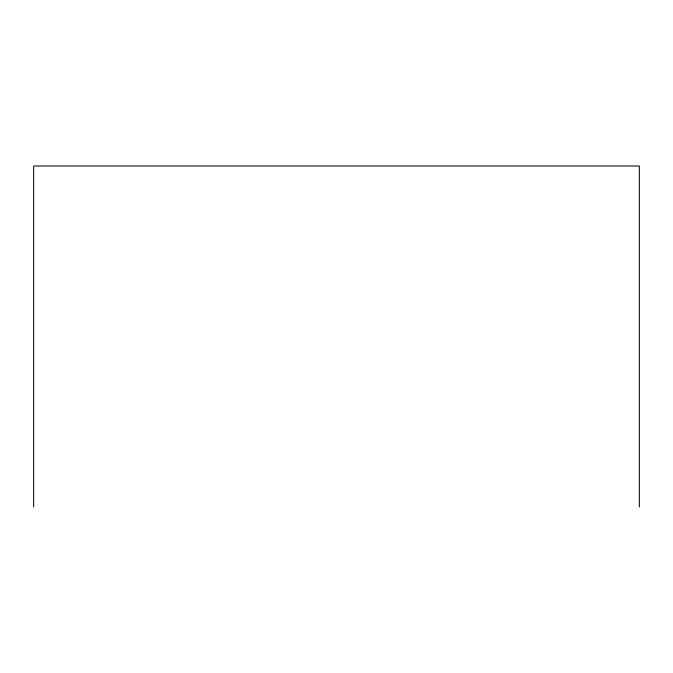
<?xml version="1.0" encoding="UTF-8"?>
<svg xmlns="http://www.w3.org/2000/svg" width="673" height="673" viewBox="0 0 673 673"><rect width="100%" height="100%" fill="white"/><g stroke="black" fill="none" stroke-linecap="round" stroke-linejoin="round"><path stroke-width="1.01" d="M639.35 506.996L639.35 166.004L33.65 166.004L33.65 506.996"/></g></svg>
